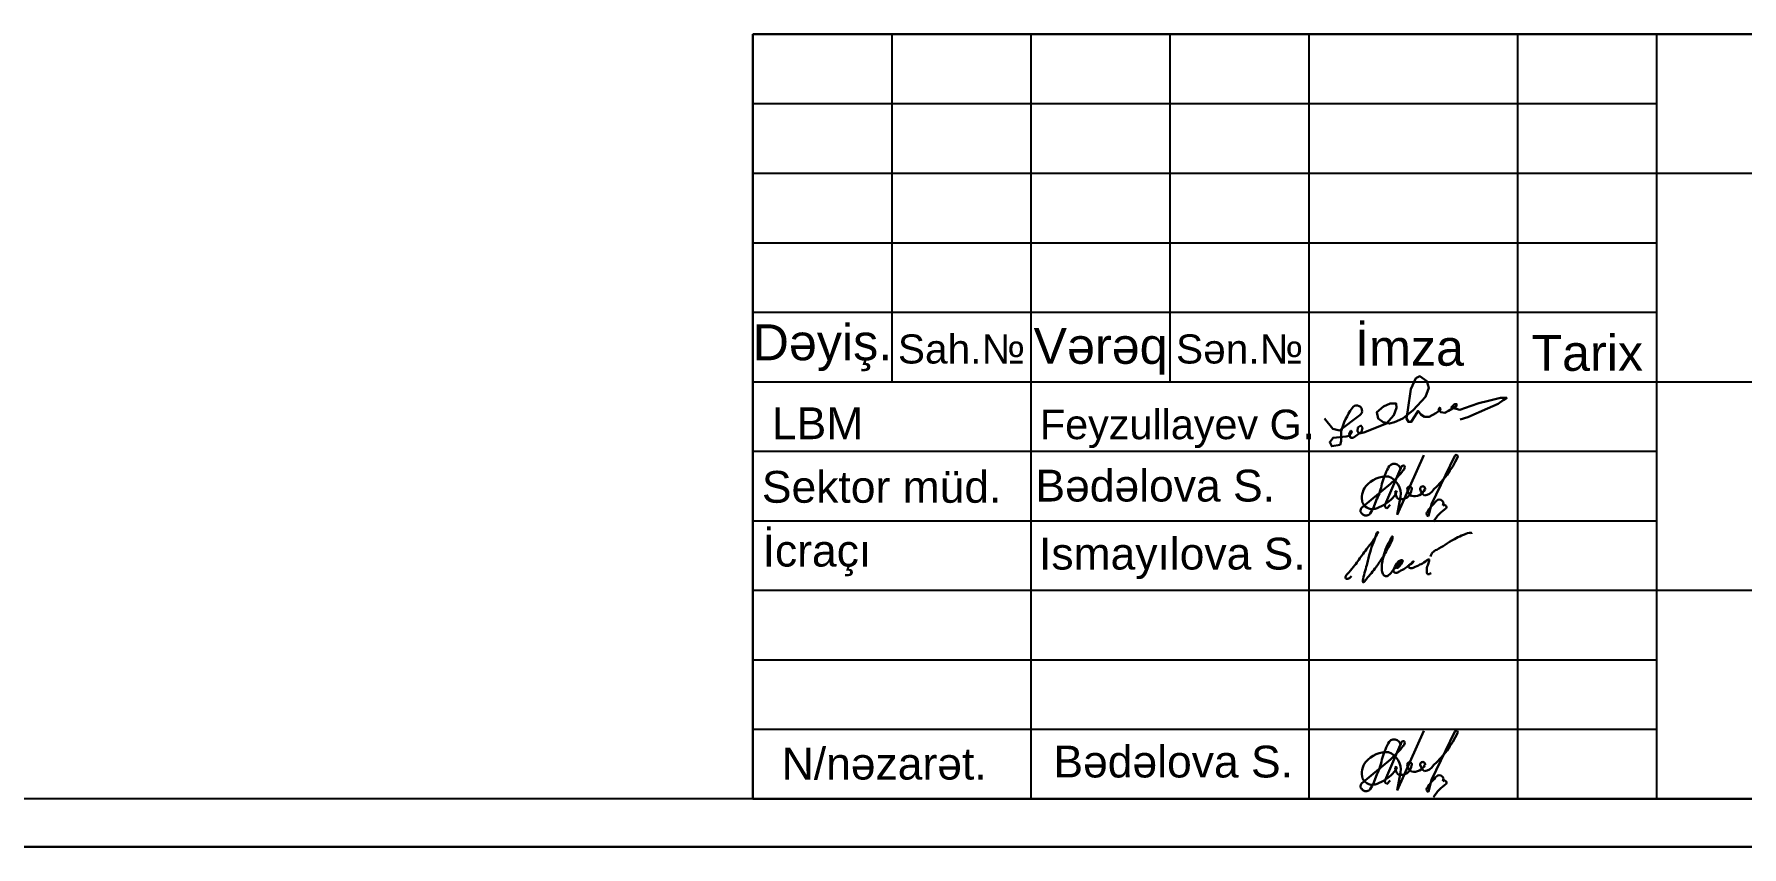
# Model space of a CAD drawing. Header units: millimetres. Extents: x 895788 to 1136524, y -21936 to 400945.
# Drawn here: x 945195 to 972497, y 128166 to 141161 of the extents above; entities that cross this region are included whole.
import ezdxf

# ---------------------------------------------------------------- set-up
doc = ezdxf.new("R2010")
doc.units = ezdxf.units.MM
for name, color, linetype, lineweight in [('0_Ном._пера__21', 7, 'Continuous', 30), ('0_Ном._пера__41', 7, 'Continuous', 60), ('невидимка_Ном._пера__148', 7, 'Continuous', 50), ('перегородка_Ном._пера__1_Ном._пера__7', 7, 'Continuous', 60), ('размер2_Ном._пера__148', 7, 'Continuous', 50)]:
    doc.layers.add(name, color=color, linetype=linetype, lineweight=lineweight)
doc.styles.get("Standard").update_dxf_attribs({"font": 'arial.ttf', "height": 400})
doc.styles.add('Times New  Roman', font='times.ttf')
doc.styles.add('СГЕНЕРИР_СТИЛЬ_1', font='arial.ttf')
doc.styles.add('СГЕНЕРИР_СТИЛЬ_2', font='')
doc.styles.get('СГЕНЕРИР_СТИЛЬ_2').set_extended_font_data('Arial Unicode MS Кириллический')

# ---------------------------------------------------------------- blocks, each defined once
blk = doc.blocks.new('q')
at = {"color": 5, "lineweight": 30}
for p, q in [((2397870, -1470775), (2397660, -1471262)), ((2398163, -1470618), (2397818, -1471398)), ((2398568, -1470628), (2398265, -1471257)), ((2397351, -1471305), (2397730, -1470992)), ((2397554, -1471187), (2397502, -1471315)), ((2397818, -1471398), (2397862, -1471161)), ((2397681, -1471312), (2397724, -1471267)), ((2398265, -1471257), (2398225, -1471415))]:
    blk.add_line(p, q, dxfattribs=at)
for centre, major_axis, ratio, start_param, end_param in [((2398555, -1471237), (54, 966), 0.999998, 1.141351, 1.370281), ((2397779, -1470816), (-0.1, 85.3), 0.999998, -1.457848, 1.201584), ((2397898, -1470783), (0.9, 29.1), 0.999998, -0.550121, 1.329203), ((2397866, -1470775), (-0.7, 50.2), 0.999998, 3.810231, 5.023948), ((2397446, -1470115), (-24, 1272), 0.999998, 3.847144, 4.261592), ((2398587, -1470635), (0.2, 19.1), 0.999998, 3.978899, 7.527496), ((2397681, -1471249), (-5, 353), 0.999998, -0.083286, 0.861459), ((2396875, -1470852), (3, 757), 0.999998, 4.257909, 4.5312), ((2397613, -1471130), (3, 251), 0.999998, 4.601269, 5.920157), ((2397017, -1470152), (-94, 1097), 0.999998, 3.759686, 3.982125), ((2397600, -1471174), (-2, 243), 0.999998, 0.890526, 1.841508), ((2397370, -1470801), (4, 541), 0.999998, 3.498001, 3.953952), ((2397554, -1470974), (-34, 285), 0.999998, 3.819341, 4.143746), ((2397802, -1471100), (-7.55, 7.95), 0.999967, 3.961598, 7.086009), ((2397941, -1471088), (8, 150), 0.999998, 1.702221, 2.352386), ((2397867, -1471054), (-1, 139), 0.999998, 2.852467, 4.617357), ((2397978, -1471058), (-3.5, 29.1), 0.999998, 4.302361, 7.89513), ((2398056, -1471055), (6, 107), 0.999998, 1.699245, 2.695085), ((2398038, -1470996), (3, 157), 0.999998, 2.938921, 4.280467), ((2398149, -1471056), (-2.9, 31.6), 0.999998, 4.360655, 7.971835), ((2398249, -1471034), (0, 134), 0.999998, 1.778185, 2.534529), ((2398160, -1471000), (-6, 145), 0.999998, 3.186951, 4.182019), ((2398953, -1471852), (67, 890), 0.999998, 0.844875, 1.069119), ((2398368, -1471248), (-0.9, 51.2), 0.999998, 4.12559, 7.030755), ((2397389, -1471339), (0.1, 51), 0.999998, 0.840791, 2.297147), ((2397413, -1471331), (-0.3, 74.6), 0.999998, 2.152371, 3.651563), ((2397495, -1471181), (0, 142), 0.999998, 2.005347, 3.576171), ((2397180, -1471167), (31, 353), 0.999998, 4.09483, 4.36883), ((2397696, -1471276), (-1.8, 38.4), 0.999998, 1.129032, 2.700136), ((2398236, -1471382), (0.1, 34.9), 0.999998, 1.063449, 2.846584), ((2398763, -1471767), (11, 550), 0.999998, 0.611923, 1.050831), ((2398431, -1471296), (-0.1, 29.1), 0.999999, 4.199557, 7.036903)]:
    blk.add_ellipse(centre, major_axis=major_axis, ratio=ratio, start_param=start_param, end_param=end_param, dxfattribs=at)

msp = doc.modelspace()

# ---------------------------------------------------------------- linework, layer by layer
at = {"lineweight": 30}
msp.add_lwpolyline([(956683.41, 141161.295), (996427.923, 141161.295), (996427.923, 128933.813), (956683.41, 128933.813)], close=True, dxfattribs=at)
for points in [[(958906.589, 141161.295), (958906.589, 135607.94)], [(961129.767, 141161.295), (961129.767, 128933.813)], [(963352.946, 141161.295), (963352.946, 135607.94)], [(965576.124, 141161.295), (965576.124, 128933.813)], [(968910.892, 141161.295), (968910.892, 128933.813)], [(971134.071, 141161.295), (971134.071, 128933.813)], [(956683.41, 140049.706), (971134.071, 140049.706)], [(956683.41, 138938.117), (971134.071, 138938.117)], [(971134.071, 138938.117), (996427.923, 138938.117)], [(956683.41, 137826.527), (971134.071, 137826.527)], [(956683.41, 136714.938), (971134.071, 136714.938)], [(956683.41, 135603.349), (971134.071, 135603.349)], [(956683.41, 135603.349), (996427.923, 135603.349)], [(958906.589, 135607.94), (958906.589, 135603.349)], [(958906.589, 135607.94), (958906.589, 135603.349)], [(963352.946, 135607.94), (963352.946, 135603.349)], [(963352.946, 135607.94), (963352.946, 135603.349)], [(956683.41, 134491.76), (971134.071, 134491.76)], [(956683.41, 133380.17), (971134.071, 133380.17)], [(956683.41, 132268.581), (971134.071, 132268.581)], [(971134.071, 132268.581), (996427.923, 132268.581)], [(956683.41, 131156.992), (971134.071, 131156.992)], [(956683.41, 130045.402), (971134.071, 130045.402)], [(956683.41, 128933.813), (971134.071, 128933.813)]]:
    msp.add_lwpolyline(points)
at = {"color": 5, "lineweight": 30}
for points, knots in [([(966259.156, 132491.885), (966245.362, 132478.824), (966221.884, 132456.591), (966164.508, 132444.715), (966158.944, 132493.495), (966210.227, 132553.552), (966307.869, 132660.665), (966418.882, 132821.101), (966557.664, 133008.256), (966611.46, 133070.481), (966693.721, 133212.902), (966659.242, 133188.364), (966642.855, 133125.888), (966604.107, 133021.231), (966545.933, 132872.954), (966512.375, 132706.964), (966473.715, 132582.494), (966410.778, 132341.143), (966511.468, 132469.725), (966572.887, 132537.448), (966663.801, 132656.269), (966739.538, 132772.416), (966816.678, 132891.851), (966868.15, 133005.149), (966910.965, 133065.127), (966915.049, 133149.497), (966877.059, 133060.441), (966813.892, 132984.791), (966760.286, 132793.972), (966731.564, 132633.29), (966750.169, 132534.68), (966797.261, 132480.516), (966869.648, 132512.603), (966919.86, 132603.466), (966984.408, 132639.335), (967086.02, 132767.85), (967011.757, 132714.475), (966960.049, 132691.944), (966979.922, 132605.914), (967040.464, 132671.537), (967104.225, 132763.118), (966989.31, 132732.828), (966968.846, 132661.547), (966906.796, 132574.284), (966974.682, 132537.161), (967034.801, 132583.781), (967111.839, 132608.507), (967176.471, 132676.784), (967230.703, 132697.76), (967256.63, 132744.14), (967198.312, 132684.252), (967157.099, 132664.655), (967190.255, 132610.448), (967266.678, 132638.388), (967348.405, 132679.395), (967416.548, 132706.562), (967501.764, 132783.179), (967494.677, 132719.535), (967468.836, 132665.638), (967456.521, 132598.247), (967460.948, 132522.06), (967505.464, 132525.087), (967521.095, 132537.697), (967529.203, 132544.239)], [0, 0, 0, 0, 59.841599005, 101.857622688, 130.410815196, 177.525697162, 334.711506331, 564.048856533, 785.994645112, 944.112946491, 1013.033079521, 1015.599763906, 1066.269405156, 1193.782914585, 1358.828470994, 1547.557839238, 1667.244060404, 1849.634436366, 1908.950902363, 2043.150106903, 2163.453323859, 2344.552969659, 2461.790928785, 2593.831001401, 2698.274176927, 2726.193496804, 2766.10913724, 2871.019467613, 3119.514606693, 3292.027812656, 3363.627362358, 3421.069957947, 3472.824619595, 3569.044134776, 3709.183313181, 3792.202300434, 3825.05913991, 3916.329241628, 3955.047179964, 4012.263979806, 4110.9942459, 4154.580414266, 4277.755487765, 4354.29664494, 4397.199797972, 4457.484503743, 4562.821825613, 4641.348673437, 4730.263169122, 4736.766599602, 4780.887585061, 4852.166499914, 4879.236071445, 4936.215841835, 5054.257688922, 5155.179487039, 5223.121600383, 5242.321046791, 5314.067538116, 5412.922388539, 5462.531340317, 5491.745863199, 5523.236307972, 5523.236307972, 5523.236307972, 5523.236307972]), ([(967520.371, 132807.113), (967524.078, 132820.226), (967530.53, 132843.049), (967559.741, 132887.202), (967643.816, 132926.56), (967758.209, 133000.949), (967884.959, 133077.872), (968002.526, 133140.336), (968078.542, 133164.805), (968177.73, 133208.59), (968175.951, 133173.111), (968175.789, 133169.879)], [0, 0, 0, 0, 40.70813899, 70.85010752, 155.528787746, 309.710052415, 482.249872048, 608.671108543, 683.998804581, 775.726699023, 784.920084487, 784.920084487, 784.920084487, 784.920084487])]:
    msp.add_open_spline(points, degree=3, knots=knots, dxfattribs=at)
at = {"layer": '0_Ном._пера__21', "color": 5, "linetype": 'Continuous', "flags": 128}
msp.add_lwpolyline([(965826.841, 135014.913), (965957.638, 134850.247), (966067.513, 134824.908), (966387.969, 135066.307, 1.249640379), (966265.438, 135181.155, 0.079258228), (966090.052, 134812.238), (966090.052, 134654.57), (966073.148, 134595.445), (965942.143, 134572.921), (965909.744, 134639.085), (965961.864, 134706.657), (966171.754, 134724.958), (966219.351, 134737.178), (966264.666, 134807.869), (966248.32, 134818.347), (966216.947, 134769.406), (966242.561, 134706.25), (966281.798, 134706.25), (966414.037, 134801.237), (966430.828, 134868.361), (966406.083, 134902.806), (966360.54, 134870.088), (966350.404, 134811.836), (966377.19, 134774.77), (966453.807, 134793.303), (966817.4, 134937.086), (966936.122, 135071.269), (966977.11, 135187.09), (966968.335, 135256.599), (966875.737, 135256.599), (966766.505, 135205.065), (966659.354, 135116.43), (966682.409, 135013.634), (966763.989, 134958.692), (966863.121, 134933.339), (966942.534, 134956.014), (967077.383, 135015.816), (967241.881, 135149.03), (967438.996, 135361.607), (967491.465, 135503.325), (967460.267, 135613.865), (967349.656, 135691.81), (967287.26, 135657.798), (967207.847, 135482.067), (967158.214, 135154.699), (967136.974, 135014.609), (967166.722, 134960.546), (967210.683, 134960.546), (967270.243, 135054.079), (967322.274, 135135.79), (967366.673, 135081.006), (967421.979, 135044.159), (967497.138, 135044.159), (967603.024, 135098.436), (967679.41, 135153.47), (967668.752, 135190.751), (967646.546, 135160.571), (967684.74, 135114.414), (967751.356, 135103.762), (967809.978, 135139.268), (967936.105, 135213.83), (967936.105, 135246.673), (967904.13, 135246.673), (967852.613, 135193.414), (967991.175, 135155.245), (968171.269, 135219.583), (968293.195, 135258.523), (968448.262, 135296.819), (968640.037, 135344.181), (968737.898, 135344.181), (968683.536, 135306.616), (968603.928, 135251.606), (968431.329, 135176.586), (968114.985, 135034.763), (967993.842, 135002.004)], format="xyb", dxfattribs=at)
at = {"layer": '0_Ном._пера__41', "linetype": 'Continuous', "lineweight": 25}
msp.add_line((912283.293, 128165.922), (997128.047, 128165.922), dxfattribs=at)
at = {"layer": 'невидимка_Ном._пера__148', "linetype": 'Continuous', "lineweight": 25}
msp.add_line((997128.047, 128165.922), (910763.928, 128165.922), dxfattribs=at)
at = {"layer": 'размер2_Ном._пера__148', "linetype": 'Continuous', "lineweight": 25}
msp.add_line((996427.923, 128933.813), (914939.334, 128933.813), dxfattribs=at)

# ---------------------------------------------------------------- block references
at = {"xscale": 1.227000918528, "yscale": 1.227000918528, "zscale": 1.227000918528}
for p in [(-1975136.651, 1938879.042), (-1975136.651, 1934471.996)]:
    msp.add_blockref('q', p, dxfattribs=at)

# ---------------------------------------------------------------- texts
msp.add_text('Ismayılova S.', height=508.464).set_placement((961260.814, 132600.418))
at = {"lineweight": 15, "char_height": 575.01939, "width": 15085.54736, "attachment_point": 8, "line_spacing_factor": 1.062674, "style": 'СГЕНЕРИР_СТИЛЬ_2'}
for s, insert in [('{\\fArial|b0|i0|c238|p34;Dəyiş.}', (957798.251, 135769.461)), ('{\\fArial|b0|i0|c238|p34;İmza}', (967184.359, 135851.575)), ('{\\fArial|b0|i0|c238|p34;Vərəq}', (962244.608, 135716.161)), ('{\\fArial|b0|i0|c238|p34;Tarix }', (970025.733, 135769.461))]:
    msp.add_mtext(s, dxfattribs=dict(at, insert=insert))
at = {"char_height": 465.11659, "attachment_point": 5, "style": 'Times New  Roman'}
for s, insert, width in [('{\\fArial|b0|i0|c238|p34;Sah.\\fArial|b0|i0|c0|p34;№}', (960021.43, 136123.864), 4001.72139), ('{\\fArial|b0|i0|c238|p34;Sən.\\fArial|b0|i0|c0|p34;№}', (964467.787, 136123.864), 3908.1629)]:
    msp.add_mtext(s, dxfattribs=dict(at, insert=insert, width=width))
at = {"char_height": 508.464, "width": 9804.0299, "attachment_point": 5}
for s, insert in [(' Sektor müd.   ', (958646.288, 133918.956)), ('B{\\fArial|b0|i0|c238|p34;ədəlova S.}', (963118.832, 133938.586)), ('{\\fArial|b0|i0|c238|p38;İcraçı            } ', (957710.084, 132824.089)), ('N/nəz{\\fArial|b0|i0|c238|p34;arət.}', (958785.392, 129492.591)), ('B{\\fArial|b0|i0|c238|p34;ədəlova S.}', (963406.284, 129525.777))]:
    msp.add_mtext(s, dxfattribs=dict(at, insert=insert))
at = {"layer": 'перегородка_Ном._пера__1_Ном._пера__7', "linetype": 'Continuous', "lineweight": 30, "insert": (956378.359, 135244.451), "char_height": 559.872, "attachment_point": 1, "style": 'СГЕНЕРИР_СТИЛЬ_1'}
msp.add_mtext(' {\\H0.90818x; \\fArial|b0|i0|c238|p38; \\fArial|b0|i0|c204|p38;LBM}       {\\fArial|b0|i0|c238|p38;      \\fArial|b0|i0|c204|p38;\\H0.8448x;Feyzullayev G}.', dxfattribs=at)

doc.saveas('drawing.dxf')
